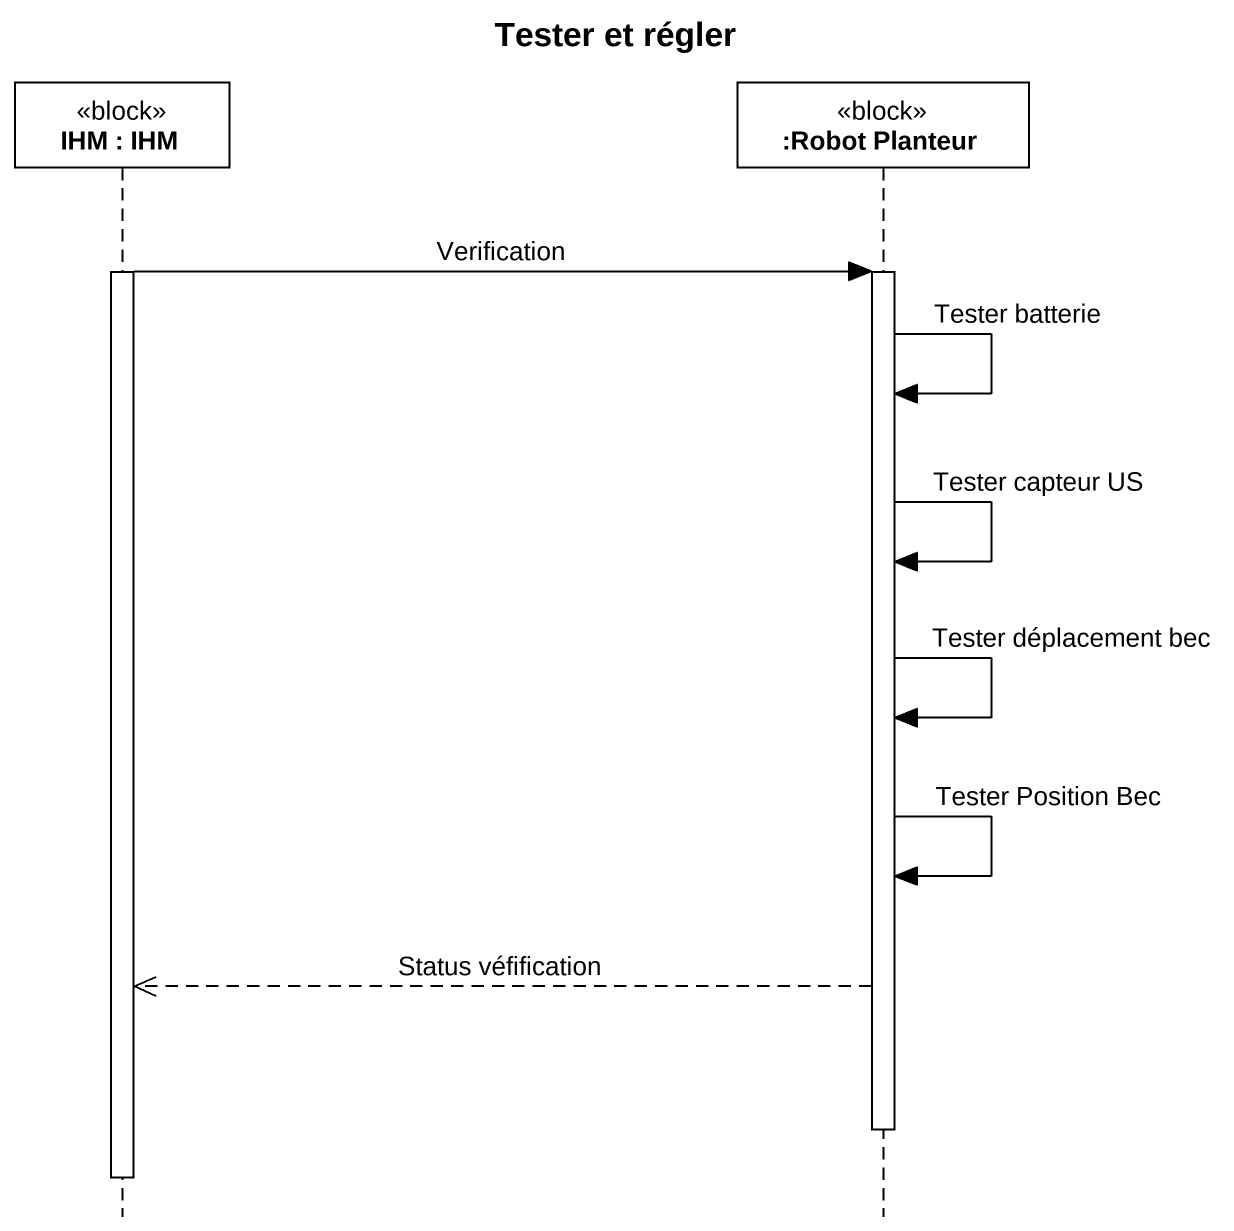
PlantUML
@startuml
title Tester et régler
hide footbox
participant "IHM : IHM" as IHM <<block>>
participant ":Robot Planteur" as Robot_Planteur <<block>>

activate IHM
IHM -> Robot_Planteur : Verification
activate Robot_Planteur
Robot_Planteur -> Robot_Planteur : Tester batterie
Robot_Planteur -> Robot_Planteur : Tester capteur US
Robot_Planteur -> Robot_Planteur : Tester déplacement bec
Robot_Planteur -> Robot_Planteur : Tester Position Bec
Robot_Planteur -->> IHM : Status véfification
deactivate Robot_Planteur
deactivate IHM
@enduml
